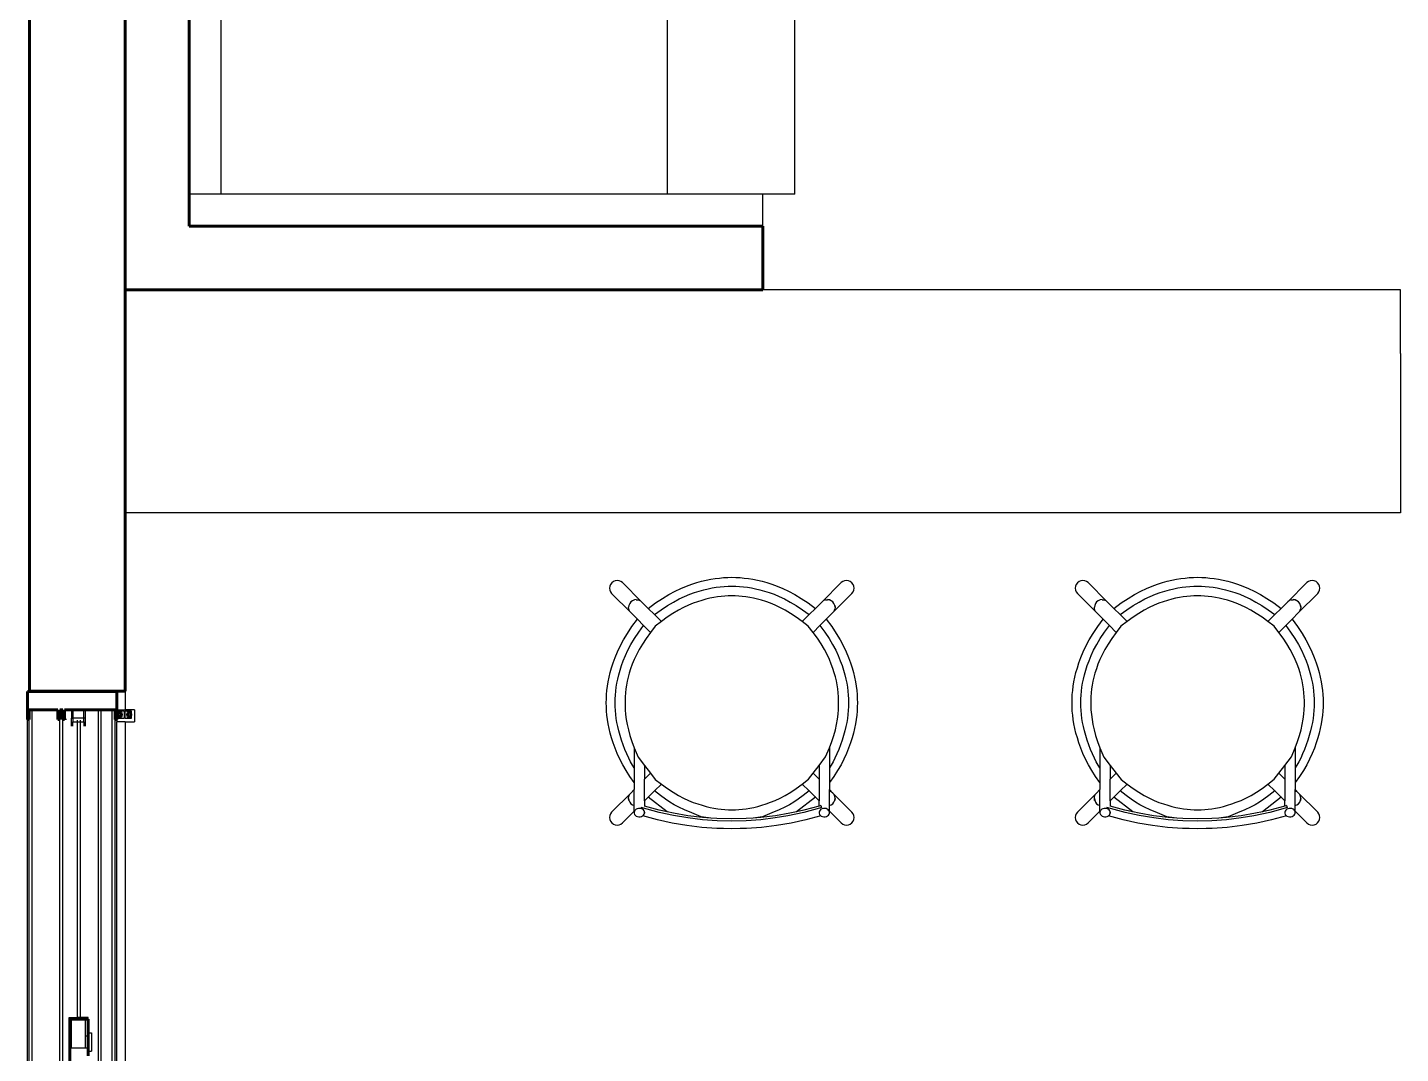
# Model space of a CAD drawing. Header units: metres. Extents: x 54.3 to 102.1, y 17 to 45.8.
# Drawn here: x 57.418 to 59.571, y 34.37 to 35.98 of the extents above; entities that cross this region are included whole.
import ezdxf

# ---------------------------------------------------------------- set-up
doc = ezdxf.new("R2010")
doc.units = ezdxf.units.M
doc.layers.add('A-WALL', color=6, linetype='Continuous', lineweight=60)

msp = doc.modelspace()

# ---------------------------------------------------------------- linework, layer by layer
for p, q in [((57.7212, 36.4182), (57.7212, 35.7182)), ((58.4212, 36.4182), (58.4212, 35.7182)), ((58.6212, 35.7182), (58.6212, 36.4182)), ((57.7212, 35.7182), (57.6712, 35.7182)), ((58.4212, 35.7182), (57.7212, 35.7182)), ((58.5712, 35.7182), (58.4212, 35.7182)), ((58.5712, 35.6682), (58.5712, 35.7182)), ((58.6212, 35.7182), (58.5712, 35.7182)), ((59.5712, 35.5682), (57.5712, 35.5682)), ((58.5712, 35.5682), (57.5712, 35.5682)), ((58.5712, 35.5682), (57.6712, 35.5682)), ((59.5712, 35.5682), (58.5712, 35.5682)), ((59.5712, 35.4682), (59.5712, 35.5682)), ((59.5712, 35.4682), (59.5712, 35.2182)), ((59.5712, 35.2182), (57.5712, 35.2182)), ((58.3311, 35.1032), (58.3306, 35.1001)), ((58.3306, 35.1001), (58.331, 35.0971)), ((58.3323, 35.1061), (58.3311, 35.1032)), ((58.3342, 35.1085), (58.3323, 35.1061)), ((58.3367, 35.1104), (58.3342, 35.1085)), ((58.3396, 35.1117), (58.3367, 35.1104)), ((58.3426, 35.1121), (58.3396, 35.1117)), ((58.3457, 35.1118), (58.3426, 35.1121)), ((58.3485, 35.1106), (58.3457, 35.1118)), ((58.3509, 35.1088), (58.3485, 35.1106)), ((58.3509, 35.1088), (58.3809, 35.0789)), ((58.694, 35.1088), (58.664, 35.0788)), ((58.6964, 35.1106), (58.694, 35.1088)), ((58.6992, 35.1118), (58.6964, 35.1106)), ((58.7023, 35.1121), (58.6992, 35.1118)), ((58.7054, 35.1117), (58.7023, 35.1121)), ((58.7082, 35.1104), (58.7054, 35.1117)), ((58.7107, 35.1085), (58.7082, 35.1104)), ((58.7126, 35.1061), (58.7107, 35.1085)), ((58.7138, 35.1032), (58.7126, 35.1061)), ((58.7143, 35.1001), (58.7138, 35.1032)), ((58.7139, 35.0971), (58.7143, 35.1001)), ((59.0615, 35.1032), (59.061, 35.1001)), ((59.061, 35.1001), (59.0614, 35.0971)), ((59.0627, 35.1061), (59.0615, 35.1032)), ((59.0646, 35.1085), (59.0627, 35.1061)), ((59.0671, 35.1104), (59.0646, 35.1085)), ((59.0699, 35.1117), (59.0671, 35.1104)), ((59.073, 35.1121), (59.0699, 35.1117)), ((59.0761, 35.1118), (59.073, 35.1121)), ((59.0789, 35.1106), (59.0761, 35.1118)), ((59.0813, 35.1088), (59.0789, 35.1106)), ((59.0813, 35.1088), (59.1112, 35.0789)), ((59.4244, 35.1088), (59.3944, 35.0788)), ((59.4268, 35.1106), (59.4244, 35.1088)), ((59.4296, 35.1118), (59.4268, 35.1106)), ((59.4327, 35.1121), (59.4296, 35.1118)), ((59.4357, 35.1117), (59.4327, 35.1121)), ((59.4386, 35.1104), (59.4357, 35.1117)), ((59.4411, 35.1085), (59.4386, 35.1104)), ((59.443, 35.1061), (59.4411, 35.1085)), ((59.4442, 35.1032), (59.443, 35.1061)), ((59.4447, 35.1001), (59.4442, 35.1032)), ((59.4443, 35.0971), (59.4447, 35.1001)), ((58.331, 35.0971), (58.3321, 35.0942)), ((58.3321, 35.0942), (58.334, 35.0918)), ((58.334, 35.0918), (58.3639, 35.0619)), ((58.3642, 35.0785), (58.3623, 35.0761)), ((58.3667, 35.0804), (58.3642, 35.0785)), ((58.3696, 35.0817), (58.3667, 35.0804)), ((58.3726, 35.0822), (58.3696, 35.0817)), ((58.3726, 35.0822), (58.3726, 35.0821)), ((58.3726, 35.0821), (58.3757, 35.0818)), ((58.3756, 35.0819), (58.3784, 35.0807)), ((58.3757, 35.0818), (58.3785, 35.0806)), ((58.3784, 35.0807), (58.3785, 35.0806)), ((58.3785, 35.0806), (58.3809, 35.0789)), ((58.3809, 35.0788), (58.3809, 35.0789)), ((58.3809, 35.0788), (58.3912, 35.0685)), ((58.664, 35.0788), (58.6537, 35.0685)), ((58.6664, 35.0806), (58.664, 35.0788)), ((58.6692, 35.0818), (58.6664, 35.0806)), ((58.6693, 35.0818), (58.6692, 35.0818)), ((58.6693, 35.0818), (58.6723, 35.0821)), ((58.6723, 35.0822), (58.6723, 35.0821)), ((58.6723, 35.0822), (58.6754, 35.0817)), ((58.6754, 35.0817), (58.6723, 35.0822)), ((58.6782, 35.0804), (58.6754, 35.0817)), ((58.6807, 35.0785), (58.6782, 35.0804)), ((58.6826, 35.0761), (58.6807, 35.0785)), ((58.7109, 35.0918), (58.6809, 35.0618)), ((58.7109, 35.0918), (58.7128, 35.0942)), ((58.7128, 35.0942), (58.7139, 35.0971)), ((59.0614, 35.0971), (59.0625, 35.0942)), ((59.0625, 35.0942), (59.0644, 35.0918)), ((59.0644, 35.0918), (59.0943, 35.0619)), ((59.0946, 35.0785), (59.0927, 35.0761)), ((59.0971, 35.0804), (59.0946, 35.0785)), ((59.0999, 35.0817), (59.0971, 35.0804)), ((59.103, 35.0822), (59.0999, 35.0817)), ((59.103, 35.0822), (59.103, 35.0821)), ((59.103, 35.0821), (59.106, 35.0818)), ((59.106, 35.0819), (59.1088, 35.0807)), ((59.106, 35.0818), (59.1089, 35.0806)), ((59.1088, 35.0807), (59.1089, 35.0806)), ((59.1089, 35.0806), (59.1112, 35.0789)), ((59.1113, 35.0788), (59.1112, 35.0789)), ((59.1113, 35.0788), (59.1216, 35.0685)), ((59.3944, 35.0788), (59.384, 35.0685)), ((59.3968, 35.0806), (59.3944, 35.0788)), ((59.3996, 35.0818), (59.3968, 35.0806)), ((59.3996, 35.0818), (59.4027, 35.0821)), ((59.3996, 35.0818), (59.3996, 35.0818)), ((59.4027, 35.0822), (59.4027, 35.0821)), ((59.4027, 35.0822), (59.4058, 35.0817)), ((59.4057, 35.0817), (59.4027, 35.0822)), ((59.4086, 35.0804), (59.4057, 35.0817)), ((59.4111, 35.0785), (59.4086, 35.0804)), ((59.413, 35.0761), (59.4111, 35.0785)), ((59.4413, 35.0918), (59.4113, 35.0618)), ((59.4413, 35.0918), (59.4432, 35.0942)), ((59.4432, 35.0942), (59.4443, 35.0971)), ((58.3611, 35.0732), (58.3606, 35.0702)), ((58.3606, 35.0702), (58.3606, 35.0701)), ((58.361, 35.0671), (58.3606, 35.0701)), ((58.362, 35.0643), (58.3609, 35.0672)), ((58.3621, 35.0642), (58.361, 35.0671)), ((58.3623, 35.0761), (58.3611, 35.0732)), ((58.3621, 35.0642), (58.362, 35.0643)), ((58.3639, 35.0619), (58.3621, 35.0642)), ((58.364, 35.0618), (58.3639, 35.0619)), ((58.364, 35.0618), (58.3743, 35.0515)), ((58.3912, 35.0685), (58.4012, 35.0586)), ((58.4012, 35.0586), (58.412, 35.0477)), ((58.6438, 35.0586), (58.633, 35.0478)), ((58.6537, 35.0685), (58.6438, 35.0586)), ((58.6809, 35.0618), (58.6706, 35.0515)), ((58.6809, 35.0618), (58.6828, 35.0642)), ((58.6838, 35.0732), (58.6826, 35.0761)), ((58.6828, 35.0642), (58.6839, 35.0671)), ((58.6843, 35.0702), (58.6838, 35.0732)), ((58.6839, 35.0732), (58.6843, 35.0702)), ((58.684, 35.0671), (58.6839, 35.0671)), ((58.6843, 35.0701), (58.684, 35.0671)), ((58.6843, 35.0702), (58.6843, 35.0701)), ((59.0915, 35.0732), (59.091, 35.0702)), ((59.091, 35.0702), (59.091, 35.0701)), ((59.0913, 35.0671), (59.091, 35.0701)), ((59.0924, 35.0643), (59.0913, 35.0672)), ((59.0925, 35.0642), (59.0913, 35.0671)), ((59.0927, 35.0761), (59.0915, 35.0732)), ((59.0925, 35.0642), (59.0924, 35.0643)), ((59.0943, 35.0619), (59.0925, 35.0642)), ((59.0944, 35.0618), (59.0943, 35.0619)), ((59.0944, 35.0618), (59.1047, 35.0515)), ((59.1216, 35.0685), (59.1315, 35.0586)), ((59.1315, 35.0586), (59.1423, 35.0477)), ((59.3741, 35.0586), (59.3633, 35.0478)), ((59.384, 35.0685), (59.3741, 35.0586)), ((59.4113, 35.0618), (59.401, 35.0515)), ((59.4113, 35.0618), (59.4132, 35.0642)), ((59.4142, 35.0732), (59.413, 35.0761)), ((59.4132, 35.0642), (59.4143, 35.0671)), ((59.4147, 35.0702), (59.4142, 35.0732)), ((59.4143, 35.0732), (59.4147, 35.0702)), ((59.4147, 35.0701), (59.4143, 35.0671)), ((59.4143, 35.0671), (59.4143, 35.0671)), ((59.4147, 35.0702), (59.4147, 35.0701)), ((58.3743, 35.0515), (58.3842, 35.0416)), ((58.3842, 35.0416), (58.395, 35.0308)), ((58.4022, 35.0403), (58.395, 35.0308)), ((58.412, 35.0477), (58.4022, 35.0403)), ((58.6424, 35.0405), (58.633, 35.0478)), ((58.6499, 35.0308), (58.6424, 35.0405)), ((58.6607, 35.0416), (58.6499, 35.0308)), ((58.6706, 35.0515), (58.6607, 35.0416)), ((59.1047, 35.0515), (59.1146, 35.0416)), ((59.1146, 35.0416), (59.1254, 35.0308)), ((59.1326, 35.0403), (59.1254, 35.0308)), ((59.1423, 35.0477), (59.1326, 35.0403)), ((59.3728, 35.0405), (59.3633, 35.0478)), ((59.3803, 35.0308), (59.3728, 35.0405)), ((59.3911, 35.0416), (59.3803, 35.0308)), ((59.401, 35.0515), (59.3911, 35.0416)), ((57.4212, 34.9388), (57.4212, 34.9382)), ((57.5712, 34.9388), (57.5712, 34.9093)), ((57.4254, 32.9676), (57.4254, 34.9093)), ((57.4868, 34.9093), (57.4868, 34.8964)), ((57.4889, 34.9093), (57.4889, 34.8964)), ((57.506, 34.8964), (57.506, 34.9093)), ((57.5081, 34.9093), (57.5081, 34.8964)), ((57.5283, 34.9093), (57.5291, 34.9093)), ((57.5291, 34.1811), (57.5291, 34.9093)), ((57.5336, 34.1811), (57.5336, 34.9093)), ((57.5351, 34.9093), (57.5336, 34.9093)), ((57.5503, 34.9093), (57.5503, 33.2606)), ((57.5579, 34.9093), (57.5712, 34.9093)), ((57.5592, 34.9073), (57.5592, 34.8961)), ((57.5694, 34.9073), (57.5592, 34.9073)), ((57.5694, 34.9073), (57.5694, 34.8961)), ((57.5707, 34.9073), (57.5707, 34.8961)), ((57.5809, 34.9073), (57.5707, 34.9073)), ((57.5856, 34.9093), (57.5712, 34.9093)), ((57.5758, 34.9073), (57.5758, 34.9071)), ((57.5809, 34.8961), (57.5809, 34.9073)), ((57.5856, 34.9093), (57.5856, 34.8907)), ((57.4179, 32.9826), (57.4179, 34.8941)), ((57.4205, 32.9826), (57.4205, 34.8941)), ((57.4684, 32.9826), (57.4684, 34.8941)), ((57.4733, 32.9826), (57.4733, 34.8941)), ((57.4793, 34.8941), (57.4759, 34.8941)), ((57.4868, 34.8964), (57.4889, 34.8964)), ((57.4868, 34.8836), (57.4868, 34.8964)), ((57.506, 34.8964), (57.4889, 34.8964)), ((57.4889, 34.8964), (57.4889, 34.8904)), ((57.4889, 34.8904), (57.4964, 34.8904)), ((57.4889, 34.8836), (57.4889, 34.8904)), ((57.4964, 34.8922), (57.4964, 34.8931)), ((57.4964, 34.8909), (57.4964, 34.8915)), ((57.4964, 34.8904), (57.4964, 34.8905)), ((57.4964, 34.4267), (57.4964, 34.8904)), ((57.4964, 34.8904), (57.5009, 34.8904)), ((57.5009, 34.8922), (57.5009, 34.8931)), ((57.5009, 34.8909), (57.5009, 34.8915)), ((57.5009, 34.8904), (57.5009, 34.8905)), ((57.5009, 34.4267), (57.5009, 34.8904)), ((57.5009, 34.8904), (57.506, 34.8904)), ((57.5081, 34.8964), (57.506, 34.8964)), ((57.506, 34.8904), (57.506, 34.8964)), ((57.506, 34.8904), (57.506, 34.8836)), ((57.5081, 34.8964), (57.5081, 34.8836)), ((57.5553, 32.9826), (57.5553, 34.8941)), ((57.5579, 34.8941), (57.5579, 34.8907)), ((57.5579, 32.9826), (57.5579, 34.8907)), ((57.5712, 34.8907), (57.5579, 34.8907)), ((57.5592, 34.8961), (57.5694, 34.8961)), ((57.5707, 34.8961), (57.5809, 34.8961)), ((57.5712, 34.8907), (57.5712, 32.9388)), ((57.5712, 34.8907), (57.5856, 34.8907)), ((58.3693, 34.8499), (58.3754, 34.8352)), ((58.3693, 34.8499), (58.3693, 34.8183)), ((58.6696, 34.8355), (58.6756, 34.8499)), ((58.6756, 34.8499), (58.6756, 34.8183)), ((59.0997, 34.8499), (59.1058, 34.8352)), ((59.0997, 34.8499), (59.0997, 34.8183)), ((59.4, 34.8355), (59.406, 34.8499)), ((59.406, 34.8499), (59.406, 34.8183)), ((58.3754, 34.8352), (58.3856, 34.8221)), ((58.3856, 34.8221), (58.3856, 34.8004)), ((58.3856, 34.8221), (58.395, 34.8098)), ((58.6499, 34.8098), (58.6593, 34.8221)), ((58.6593, 34.8221), (58.6696, 34.8355)), ((58.6593, 34.8221), (58.6593, 34.8004)), ((59.1058, 34.8352), (59.116, 34.8221)), ((59.116, 34.8221), (59.116, 34.8004)), ((59.116, 34.8221), (59.1254, 34.8098)), ((59.3803, 34.8098), (59.3897, 34.8221)), ((59.3897, 34.8221), (59.4, 34.8355)), ((59.3897, 34.8221), (59.3897, 34.8004)), ((58.3693, 34.8183), (58.3693, 34.7955)), ((58.3856, 34.8004), (58.395, 34.8098)), ((58.3856, 34.7664), (58.3856, 34.8004)), ((58.395, 34.8098), (58.4025, 34.8001)), ((58.4025, 34.8001), (58.412, 34.7928)), ((58.6329, 34.7928), (58.6427, 34.8003)), ((58.6427, 34.8003), (58.6499, 34.8098)), ((58.6593, 34.8004), (58.6499, 34.8098)), ((58.6593, 34.8004), (58.6593, 34.7664)), ((58.6756, 34.8183), (58.6756, 34.7955)), ((59.0997, 34.8183), (59.0997, 34.7955)), ((59.116, 34.8004), (59.1254, 34.8098)), ((59.116, 34.7664), (59.116, 34.8004)), ((59.1254, 34.8098), (59.1329, 34.8001)), ((59.1329, 34.8001), (59.1423, 34.7928)), ((59.3633, 34.7928), (59.373, 34.8003)), ((59.373, 34.8003), (59.3803, 34.8098)), ((59.3897, 34.8004), (59.3803, 34.8098)), ((59.3897, 34.8004), (59.3897, 34.7664)), ((59.406, 34.8183), (59.406, 34.7955)), ((58.334, 34.7488), (58.364, 34.7788)), ((58.361, 34.7735), (58.3621, 34.7763)), ((58.364, 34.7788), (58.3621, 34.7763)), ((58.364, 34.7788), (58.3693, 34.7841)), ((58.3693, 34.7955), (58.3693, 34.7841)), ((58.3693, 34.759), (58.3693, 34.7841)), ((58.3912, 34.7721), (58.4012, 34.782)), ((58.4012, 34.782), (58.412, 34.7928)), ((58.6438, 34.782), (58.6329, 34.7928)), ((58.6441, 34.7823), (58.6438, 34.782)), ((58.6537, 34.7721), (58.6438, 34.782)), ((58.6756, 34.7955), (58.6756, 34.7841)), ((58.6809, 34.7788), (58.6756, 34.7841)), ((58.6756, 34.759), (58.6756, 34.7841)), ((58.6785, 34.7806), (58.6757, 34.7818)), ((58.6809, 34.7788), (58.6785, 34.7806)), ((58.6828, 34.7763), (58.6809, 34.7788)), ((58.7109, 34.7488), (58.6809, 34.7788)), ((58.6839, 34.7735), (58.6828, 34.7763)), ((59.0644, 34.7488), (59.0944, 34.7788)), ((59.0914, 34.7735), (59.0925, 34.7763)), ((59.0944, 34.7788), (59.0925, 34.7763)), ((59.0944, 34.7788), (59.0997, 34.7841)), ((59.0997, 34.7955), (59.0997, 34.7841)), ((59.0997, 34.759), (59.0997, 34.7841)), ((59.1216, 34.7721), (59.1315, 34.782)), ((59.1315, 34.782), (59.1423, 34.7928)), ((59.3741, 34.782), (59.3633, 34.7928)), ((59.3745, 34.7823), (59.3741, 34.782)), ((59.384, 34.7721), (59.3741, 34.782)), ((59.406, 34.7955), (59.406, 34.7841)), ((59.4113, 34.7788), (59.406, 34.7841)), ((59.406, 34.759), (59.406, 34.7841)), ((59.4089, 34.7806), (59.4061, 34.7818)), ((59.4113, 34.7788), (59.4089, 34.7806)), ((59.4132, 34.7763), (59.4113, 34.7788)), ((59.4413, 34.7488), (59.4113, 34.7788)), ((59.4143, 34.7735), (59.4132, 34.7763)), ((58.3606, 34.7705), (58.361, 34.7735)), ((58.3606, 34.7704), (58.3606, 34.7705)), ((58.361, 34.7673), (58.3606, 34.7704)), ((58.3606, 34.7704), (58.3611, 34.7674)), ((58.361, 34.7735), (58.361, 34.7735)), ((58.3611, 34.7674), (58.3623, 34.7645)), ((58.3623, 34.7645), (58.3642, 34.762)), ((58.3642, 34.762), (58.3667, 34.7601)), ((58.3667, 34.7601), (58.3693, 34.759)), ((58.3693, 34.7502), (58.3693, 34.759)), ((58.3761, 34.7547), (58.3741, 34.7542)), ((58.3768, 34.7547), (58.3761, 34.7547)), ((58.3783, 34.7547), (58.3768, 34.7547)), ((58.3803, 34.7543), (58.3783, 34.7547)), ((58.3822, 34.7535), (58.3803, 34.7543)), ((58.4087, 34.7484), (58.3804, 34.7561)), ((58.3856, 34.7664), (58.3912, 34.7721)), ((58.3856, 34.7664), (58.3856, 34.7583)), ((58.4087, 34.752), (58.3856, 34.7583)), ((58.421, 34.7493), (58.3912, 34.7721)), ((58.6537, 34.7721), (58.6241, 34.7494)), ((58.6593, 34.7584), (58.6356, 34.752)), ((58.6597, 34.755), (58.6356, 34.7484)), ((58.654, 34.7724), (58.6537, 34.7721)), ((58.6593, 34.7664), (58.6537, 34.7721)), ((58.6593, 34.7584), (58.6593, 34.7664)), ((58.6621, 34.7592), (58.6593, 34.7584)), ((58.663, 34.7559), (58.6597, 34.755)), ((58.6621, 34.7592), (58.663, 34.7559)), ((58.6661, 34.7547), (58.6641, 34.7542)), ((58.6683, 34.7547), (58.6661, 34.7547)), ((58.6703, 34.7543), (58.6683, 34.7547)), ((58.6722, 34.7535), (58.6703, 34.7543)), ((58.6756, 34.759), (58.6782, 34.7601)), ((58.6756, 34.7502), (58.6756, 34.759)), ((58.6782, 34.7601), (58.6807, 34.762)), ((58.6807, 34.762), (58.6826, 34.7645)), ((58.6826, 34.7645), (58.6838, 34.7674)), ((58.6838, 34.7674), (58.6843, 34.7704)), ((58.684, 34.7735), (58.6839, 34.7735)), ((58.6843, 34.7704), (58.6839, 34.7673)), ((58.6843, 34.7705), (58.684, 34.7735)), ((58.6843, 34.7704), (58.6843, 34.7705)), ((59.091, 34.7705), (59.0913, 34.7735)), ((59.091, 34.7704), (59.091, 34.7705)), ((59.0914, 34.7673), (59.091, 34.7704)), ((59.091, 34.7704), (59.0915, 34.7674)), ((59.0913, 34.7735), (59.0914, 34.7735)), ((59.0915, 34.7674), (59.0927, 34.7645)), ((59.0927, 34.7645), (59.0946, 34.762)), ((59.0946, 34.762), (59.0971, 34.7601)), ((59.0971, 34.7601), (59.0997, 34.759)), ((59.0997, 34.7502), (59.0997, 34.759)), ((59.1065, 34.7547), (59.1045, 34.7542)), ((59.1072, 34.7547), (59.1065, 34.7547)), ((59.1087, 34.7547), (59.1072, 34.7547)), ((59.1107, 34.7543), (59.1087, 34.7547)), ((59.1126, 34.7535), (59.1107, 34.7543)), ((59.1391, 34.7484), (59.1108, 34.7561)), ((59.116, 34.7664), (59.1216, 34.7721)), ((59.116, 34.7664), (59.116, 34.7583)), ((59.139, 34.752), (59.116, 34.7583)), ((59.1514, 34.7493), (59.1216, 34.7721)), ((59.384, 34.7721), (59.3545, 34.7494)), ((59.3897, 34.7584), (59.366, 34.752)), ((59.39, 34.755), (59.366, 34.7484)), ((59.3844, 34.7724), (59.384, 34.7721)), ((59.3897, 34.7664), (59.384, 34.7721)), ((59.3897, 34.7584), (59.3897, 34.7664)), ((59.3925, 34.7592), (59.3897, 34.7584)), ((59.3934, 34.7559), (59.39, 34.755)), ((59.3925, 34.7592), (59.3934, 34.7559)), ((59.3965, 34.7547), (59.3945, 34.7542)), ((59.3987, 34.7547), (59.3965, 34.7547)), ((59.4007, 34.7543), (59.3987, 34.7547)), ((59.4026, 34.7535), (59.4007, 34.7543)), ((59.406, 34.759), (59.4086, 34.7601)), ((59.406, 34.7502), (59.406, 34.759)), ((59.4086, 34.7601), (59.4111, 34.762)), ((59.4111, 34.762), (59.413, 34.7645)), ((59.413, 34.7645), (59.4142, 34.7674)), ((59.4142, 34.7674), (59.4147, 34.7704)), ((59.4143, 34.7735), (59.4143, 34.7735)), ((59.4147, 34.7705), (59.4143, 34.7735)), ((59.4147, 34.7704), (59.4143, 34.7673)), ((59.4147, 34.7704), (59.4147, 34.7705)), ((58.331, 34.7435), (58.3306, 34.7405)), ((58.3306, 34.7405), (58.3311, 34.7374)), ((58.3321, 34.7463), (58.331, 34.7435)), ((58.3311, 34.7374), (58.3323, 34.7345)), ((58.334, 34.7488), (58.3321, 34.7463)), ((58.3323, 34.7345), (58.3342, 34.732)), ((58.3509, 34.7318), (58.3693, 34.7502)), ((58.3698, 34.7504), (58.3693, 34.7488)), ((58.3693, 34.7488), (58.3693, 34.7502)), ((58.3693, 34.7488), (58.3694, 34.747)), ((58.3694, 34.747), (58.37, 34.7453)), ((58.3698, 34.7507), (58.3703, 34.7511)), ((58.3703, 34.7511), (58.3698, 34.7504)), ((58.37, 34.7453), (58.3711, 34.7439)), ((58.3708, 34.752), (58.3703, 34.7511)), ((58.3723, 34.7533), (58.3708, 34.752)), ((58.3711, 34.7439), (58.3727, 34.7427)), ((58.3741, 34.7542), (58.3723, 34.7533)), ((58.3727, 34.7427), (58.3746, 34.7418)), ((58.3746, 34.7418), (58.3766, 34.7414)), ((58.3766, 34.7414), (58.3788, 34.7415)), ((58.3788, 34.7415), (58.3808, 34.742)), ((58.3808, 34.742), (58.3826, 34.7429)), ((58.3838, 34.7523), (58.3822, 34.7535)), ((58.3826, 34.7429), (58.3827, 34.743)), ((58.3827, 34.743), (58.3841, 34.7442)), ((58.4058, 34.7367), (58.3827, 34.743)), ((58.3849, 34.7508), (58.3838, 34.7523)), ((58.3841, 34.7442), (58.3851, 34.7457)), ((58.3855, 34.7492), (58.3849, 34.7508)), ((58.3851, 34.7457), (58.3856, 34.7474)), ((58.3856, 34.7474), (58.3855, 34.7492)), ((58.3856, 34.7487), (58.3856, 34.7474)), ((58.4288, 34.7316), (58.4058, 34.7367)), ((58.421, 34.7493), (58.4087, 34.752)), ((58.4311, 34.7435), (58.4087, 34.7484)), ((58.431, 34.747), (58.421, 34.7493)), ((58.4536, 34.7432), (58.431, 34.747)), ((58.4537, 34.7397), (58.4311, 34.7435)), ((58.4764, 34.7404), (58.4536, 34.7432)), ((58.4764, 34.7369), (58.4537, 34.7397)), ((58.4897, 34.7395), (58.4745, 34.7415)), ((58.4897, 34.7395), (58.4764, 34.7404)), ((58.4993, 34.7353), (58.4764, 34.7369)), ((58.4992, 34.7388), (58.4897, 34.7395)), ((58.5221, 34.7382), (58.4992, 34.7388)), ((58.5221, 34.7347), (58.4993, 34.7353)), ((58.5451, 34.7388), (58.5221, 34.7382)), ((58.545, 34.7353), (58.5221, 34.7347)), ((58.5679, 34.7369), (58.545, 34.7353)), ((58.556, 34.7396), (58.5451, 34.7388)), ((58.5704, 34.7415), (58.556, 34.7396)), ((58.5679, 34.7404), (58.556, 34.7396)), ((58.5907, 34.7432), (58.5679, 34.7404)), ((58.5906, 34.7397), (58.5679, 34.7369)), ((58.6105, 34.7431), (58.5906, 34.7397)), ((58.6133, 34.747), (58.5907, 34.7432)), ((58.6356, 34.7484), (58.6105, 34.7431)), ((58.6241, 34.7494), (58.6133, 34.747)), ((58.6385, 34.7367), (58.6155, 34.7316)), ((58.6356, 34.752), (58.6241, 34.7494)), ((58.6621, 34.7431), (58.6385, 34.7367)), ((58.6598, 34.7504), (58.6593, 34.7488)), ((58.6593, 34.7488), (58.6594, 34.747)), ((58.6594, 34.747), (58.66, 34.7453)), ((58.6608, 34.752), (58.6598, 34.7504)), ((58.66, 34.7453), (58.6611, 34.7439)), ((58.6623, 34.7533), (58.6608, 34.752)), ((58.6611, 34.7439), (58.6621, 34.7431)), ((58.6621, 34.7431), (58.6627, 34.7427)), ((58.6641, 34.7542), (58.6623, 34.7533)), ((58.6627, 34.7427), (58.6646, 34.7418)), ((58.6646, 34.7418), (58.6666, 34.7414)), ((58.6666, 34.7414), (58.6688, 34.7415)), ((58.6688, 34.7415), (58.6708, 34.742)), ((58.6708, 34.742), (58.6726, 34.7429)), ((58.6738, 34.7523), (58.6722, 34.7535)), ((58.6726, 34.7429), (58.6741, 34.7442)), ((58.6747, 34.751), (58.6738, 34.7523)), ((58.6741, 34.7442), (58.6751, 34.7457)), ((58.6749, 34.7508), (58.6747, 34.751)), ((58.6755, 34.7492), (58.6749, 34.7508)), ((58.6756, 34.7502), (58.6749, 34.7508)), ((58.6751, 34.7457), (58.6756, 34.7474)), ((58.6756, 34.7474), (58.6755, 34.7492)), ((58.694, 34.7318), (58.6756, 34.7502)), ((58.6756, 34.7474), (58.6756, 34.7502)), ((58.7107, 34.732), (58.7126, 34.7345)), ((58.7128, 34.7463), (58.7109, 34.7488)), ((58.7126, 34.7345), (58.7138, 34.7374)), ((58.7139, 34.7435), (58.7128, 34.7463)), ((58.7138, 34.7374), (58.7143, 34.7405)), ((58.7143, 34.7405), (58.7139, 34.7435)), ((59.0614, 34.7435), (59.061, 34.7405)), ((59.061, 34.7405), (59.0615, 34.7374)), ((59.0625, 34.7463), (59.0614, 34.7435)), ((59.0615, 34.7374), (59.0627, 34.7345)), ((59.0644, 34.7488), (59.0625, 34.7463)), ((59.0627, 34.7345), (59.0646, 34.732)), ((59.0813, 34.7318), (59.0997, 34.7502)), ((59.1002, 34.7504), (59.0997, 34.7488)), ((59.0997, 34.7488), (59.0997, 34.7502)), ((59.0997, 34.7488), (59.0998, 34.747)), ((59.0998, 34.747), (59.1004, 34.7453)), ((59.1002, 34.7507), (59.1007, 34.7511)), ((59.1007, 34.7511), (59.1002, 34.7504)), ((59.1004, 34.7453), (59.1015, 34.7439)), ((59.1012, 34.752), (59.1007, 34.7511)), ((59.1027, 34.7533), (59.1012, 34.752)), ((59.1015, 34.7439), (59.1031, 34.7427)), ((59.1045, 34.7542), (59.1027, 34.7533)), ((59.1031, 34.7427), (59.105, 34.7418)), ((59.105, 34.7418), (59.107, 34.7414)), ((59.107, 34.7414), (59.1092, 34.7415)), ((59.1092, 34.7415), (59.1112, 34.742)), ((59.1112, 34.742), (59.113, 34.7429)), ((59.1141, 34.7523), (59.1126, 34.7535)), ((59.113, 34.743), (59.1145, 34.7442)), ((59.1362, 34.7367), (59.113, 34.743)), ((59.113, 34.7429), (59.113, 34.743)), ((59.1153, 34.7508), (59.1141, 34.7523)), ((59.1145, 34.7442), (59.1155, 34.7457)), ((59.1159, 34.7492), (59.1153, 34.7508)), ((59.1155, 34.7457), (59.116, 34.7474)), ((59.116, 34.7474), (59.1159, 34.7492)), ((59.116, 34.7487), (59.116, 34.7474)), ((59.1591, 34.7316), (59.1362, 34.7367)), ((59.1514, 34.7493), (59.139, 34.752)), ((59.1615, 34.7435), (59.1391, 34.7484)), ((59.1614, 34.747), (59.1514, 34.7493)), ((59.184, 34.7432), (59.1614, 34.747)), ((59.1841, 34.7397), (59.1615, 34.7435)), ((59.2068, 34.7404), (59.184, 34.7432)), ((59.2068, 34.7369), (59.1841, 34.7397)), ((59.2201, 34.7395), (59.2049, 34.7415)), ((59.2201, 34.7395), (59.2068, 34.7404)), ((59.2296, 34.7353), (59.2068, 34.7369)), ((59.2296, 34.7388), (59.2201, 34.7395)), ((59.2525, 34.7382), (59.2296, 34.7388)), ((59.2525, 34.7347), (59.2296, 34.7353)), ((59.2754, 34.7388), (59.2525, 34.7382)), ((59.2754, 34.7353), (59.2525, 34.7347)), ((59.2863, 34.7396), (59.2754, 34.7388)), ((59.2983, 34.7369), (59.2754, 34.7353)), ((59.3008, 34.7415), (59.2863, 34.7396)), ((59.2983, 34.7404), (59.2863, 34.7396)), ((59.321, 34.7432), (59.2983, 34.7404)), ((59.321, 34.7397), (59.2983, 34.7369)), ((59.3436, 34.747), (59.321, 34.7432)), ((59.3409, 34.7431), (59.321, 34.7397)), ((59.366, 34.7484), (59.3409, 34.7431)), ((59.3545, 34.7494), (59.3436, 34.747)), ((59.3689, 34.7367), (59.3459, 34.7316)), ((59.366, 34.752), (59.3545, 34.7494)), ((59.3925, 34.7431), (59.3689, 34.7367)), ((59.3902, 34.7504), (59.3897, 34.7488)), ((59.3897, 34.7488), (59.3898, 34.747)), ((59.3898, 34.747), (59.3904, 34.7453)), ((59.3912, 34.752), (59.3902, 34.7504)), ((59.3904, 34.7453), (59.3915, 34.7439)), ((59.3927, 34.7533), (59.3912, 34.752)), ((59.3915, 34.7439), (59.3925, 34.7431)), ((59.3925, 34.7431), (59.3931, 34.7427)), ((59.3945, 34.7542), (59.3927, 34.7533)), ((59.3931, 34.7427), (59.395, 34.7418)), ((59.395, 34.7418), (59.397, 34.7414)), ((59.397, 34.7414), (59.3992, 34.7415)), ((59.3992, 34.7415), (59.4012, 34.742)), ((59.4012, 34.742), (59.403, 34.7429)), ((59.4041, 34.7523), (59.4026, 34.7535)), ((59.403, 34.7429), (59.4045, 34.7442)), ((59.4051, 34.751), (59.4041, 34.7523)), ((59.4045, 34.7442), (59.4055, 34.7457)), ((59.4053, 34.7508), (59.4051, 34.751)), ((59.4059, 34.7492), (59.4053, 34.7508)), ((59.406, 34.7502), (59.4053, 34.7508)), ((59.4055, 34.7457), (59.406, 34.7474)), ((59.406, 34.7474), (59.4059, 34.7492)), ((59.4244, 34.7318), (59.406, 34.7502)), ((59.406, 34.7474), (59.406, 34.7502)), ((59.4411, 34.732), (59.443, 34.7345)), ((59.4432, 34.7463), (59.4413, 34.7488)), ((59.443, 34.7345), (59.4442, 34.7374)), ((59.4443, 34.7435), (59.4432, 34.7463)), ((59.4442, 34.7374), (59.4447, 34.7405)), ((59.4447, 34.7405), (59.4443, 34.7435)), ((58.3342, 34.732), (58.3367, 34.7301)), ((58.3367, 34.7301), (58.3396, 34.7289)), ((58.3396, 34.7289), (58.3426, 34.7285)), ((58.3426, 34.7285), (58.3457, 34.7288)), ((58.3457, 34.7288), (58.3485, 34.73)), ((58.3485, 34.73), (58.3509, 34.7318)), ((58.4519, 34.7277), (58.4288, 34.7316)), ((58.4752, 34.7248), (58.4519, 34.7277)), ((58.4987, 34.7231), (58.4752, 34.7248)), ((58.5093, 34.7229), (58.4987, 34.7231)), ((58.5221, 34.7226), (58.5093, 34.7229)), ((58.5358, 34.7229), (58.5221, 34.7226)), ((58.5456, 34.7231), (58.5358, 34.7229)), ((58.5691, 34.7248), (58.5456, 34.7231)), ((58.5924, 34.7277), (58.5691, 34.7248)), ((58.6155, 34.7316), (58.5924, 34.7277)), ((58.694, 34.7318), (58.6964, 34.73)), ((58.6964, 34.73), (58.6992, 34.7288)), ((58.6992, 34.7288), (58.7023, 34.7285)), ((58.7023, 34.7285), (58.7054, 34.7289)), ((58.7054, 34.7289), (58.7082, 34.7301)), ((58.7082, 34.7301), (58.7107, 34.732)), ((59.0646, 34.732), (59.0671, 34.7301)), ((59.0671, 34.7301), (59.0699, 34.7289)), ((59.0699, 34.7289), (59.073, 34.7285)), ((59.073, 34.7285), (59.0761, 34.7288)), ((59.0761, 34.7288), (59.0789, 34.73)), ((59.0789, 34.73), (59.0813, 34.7318)), ((59.1823, 34.7277), (59.1591, 34.7316)), ((59.2056, 34.7248), (59.1823, 34.7277)), ((59.229, 34.7231), (59.2056, 34.7248)), ((59.2396, 34.7229), (59.229, 34.7231)), ((59.2525, 34.7226), (59.2396, 34.7229)), ((59.2662, 34.7229), (59.2525, 34.7226)), ((59.276, 34.7231), (59.2662, 34.7229)), ((59.2994, 34.7248), (59.276, 34.7231)), ((59.3228, 34.7277), (59.2994, 34.7248)), ((59.3459, 34.7316), (59.3228, 34.7277)), ((59.4244, 34.7318), (59.4268, 34.73)), ((59.4268, 34.73), (59.4296, 34.7288)), ((59.4296, 34.7288), (59.4327, 34.7285)), ((59.4327, 34.7285), (59.4357, 34.7289)), ((59.4357, 34.7289), (59.4386, 34.7301)), ((59.4386, 34.7301), (59.4411, 34.732)), ((57.4831, 34.4238), (57.4831, 34.4267)), ((57.4831, 34.4267), (57.4963, 34.4267)), ((57.4831, 34.4238), (57.4831, 34.4196)), ((57.4843, 34.4238), (57.4831, 34.4238)), ((57.4868, 34.3785), (57.4868, 34.4238)), ((57.4936, 34.4238), (57.4936, 34.4237)), ((57.4936, 34.4237), (57.4947, 34.4237)), ((57.4947, 34.4238), (57.4947, 34.4237)), ((57.4947, 34.4237), (57.4999, 34.4237)), ((57.4964, 34.4267), (57.4963, 34.4267)), ((57.4973, 34.4267), (57.4964, 34.4267)), ((57.5009, 34.4267), (57.4973, 34.4267)), ((57.4999, 34.4238), (57.4999, 34.4237)), ((57.501, 34.4237), (57.4999, 34.4237)), ((57.5131, 34.4267), (57.5009, 34.4267)), ((57.501, 34.4238), (57.501, 34.4237)), ((57.5081, 34.4238), (57.5081, 34.3976)), ((57.5131, 34.4238), (57.5131, 34.4267)), ((57.5131, 34.3976), (57.5081, 34.3976)), ((57.5081, 34.3976), (57.5081, 34.3785)), ((57.5131, 34.4024), (57.5181, 34.4024)), ((57.5181, 34.4024), (57.5181, 34.3736)), ((57.5081, 34.3785), (57.4868, 34.3785)), ((57.5131, 34.3785), (57.5081, 34.3785)), ((57.5131, 34.3736), (57.5181, 34.3736))]:
    msp.add_line(p, q)
for points in [[(58.3912, 35.0685), (58.4028, 35.0769), (58.4136, 35.0842), (58.4238, 35.0903), (58.4335, 35.0954), (58.4427, 35.0998), (58.4513, 35.1033), (58.4596, 35.1063), (58.4675, 35.1088), (58.4751, 35.1109), (58.4824, 35.1127), (58.4894, 35.1141), (58.4963, 35.1153), (58.5029, 35.1161), (58.5095, 35.1167), (58.516, 35.1171), (58.5225, 35.1172), (58.5289, 35.1171), (58.5354, 35.1167), (58.542, 35.1161), (58.5487, 35.1153), (58.5555, 35.1141), (58.5626, 35.1127), (58.5698, 35.1109), (58.5774, 35.1088), (58.5853, 35.1063), (58.5936, 35.1033), (58.6023, 35.0998), (58.6114, 35.0954), (58.6211, 35.0903), (58.6313, 35.0842), (58.6422, 35.0769), (58.6537, 35.0685)], [(58.4012, 35.0586), (58.4116, 35.0662), (58.4216, 35.0728), (58.431, 35.0784), (58.4399, 35.0832), (58.4483, 35.0872), (58.4564, 35.0905), (58.464, 35.0932), (58.4714, 35.0955), (58.4784, 35.0975), (58.4852, 35.0991), (58.4917, 35.1005), (58.4981, 35.1015), (58.5043, 35.1023), (58.5104, 35.1029), (58.5165, 35.1032), (58.5225, 35.1033), (58.5285, 35.1032), (58.5345, 35.1029), (58.5406, 35.1023), (58.5468, 35.1015), (58.5532, 35.1005), (58.5597, 35.0991), (58.5665, 35.0975), (58.5735, 35.0955), (58.5809, 35.0932), (58.5886, 35.0905), (58.5966, 35.0872), (58.6051, 35.0832), (58.614, 35.0784), (58.6234, 35.0728), (58.6333, 35.0662), (58.6438, 35.0586)], [(59.1216, 35.0685), (59.1331, 35.0769), (59.144, 35.0842), (59.1542, 35.0903), (59.1639, 35.0954), (59.173, 35.0998), (59.1817, 35.1033), (59.19, 35.1063), (59.1979, 35.1088), (59.2054, 35.1109), (59.2127, 35.1127), (59.2198, 35.1141), (59.2266, 35.1153), (59.2333, 35.1161), (59.2399, 35.1167), (59.2464, 35.1171), (59.2528, 35.1172), (59.2593, 35.1171), (59.2658, 35.1167), (59.2723, 35.1161), (59.279, 35.1153), (59.2859, 35.1141), (59.2929, 35.1127), (59.3002, 35.1109), (59.3078, 35.1088), (59.3157, 35.1063), (59.324, 35.1033), (59.3326, 35.0998), (59.3418, 35.0954), (59.3514, 35.0903), (59.3617, 35.0842), (59.3725, 35.0769), (59.384, 35.0685)], [(59.1315, 35.0586), (59.142, 35.0662), (59.1519, 35.0728), (59.1613, 35.0784), (59.1702, 35.0832), (59.1787, 35.0872), (59.1867, 35.0905), (59.1944, 35.0932), (59.2017, 35.0955), (59.2088, 35.0975), (59.2156, 35.0991), (59.2221, 35.1005), (59.2285, 35.1015), (59.2347, 35.1023), (59.2408, 35.1029), (59.2468, 35.1032), (59.2528, 35.1033), (59.2588, 35.1032), (59.2649, 35.1029), (59.271, 35.1023), (59.2772, 35.1015), (59.2836, 35.1005), (59.2901, 35.0991), (59.2969, 35.0975), (59.3039, 35.0955), (59.3113, 35.0932), (59.3189, 35.0905), (59.327, 35.0872), (59.3354, 35.0832), (59.3443, 35.0784), (59.3537, 35.0728), (59.3637, 35.0662), (59.3741, 35.0586)], [(58.633, 35.0478), (58.6236, 35.0546), (58.6146, 35.0605), (58.6061, 35.0656), (58.598, 35.0699), (58.5903, 35.0735), (58.5829, 35.0765), (58.5759, 35.079), (58.5692, 35.0811), (58.5627, 35.0829), (58.5565, 35.0844), (58.5505, 35.0856), (58.5446, 35.0866), (58.5389, 35.0873), (58.5333, 35.0878), (58.5278, 35.0881), (58.5223, 35.0882), (58.5168, 35.0881), (58.5113, 35.0878), (58.5057, 35.0873), (58.5, 35.0866), (58.4941, 35.0856), (58.4881, 35.0843), (58.4819, 35.0828), (58.4754, 35.081), (58.4687, 35.0789), (58.4617, 35.0764), (58.4543, 35.0734), (58.4467, 35.0698), (58.4386, 35.0655), (58.4301, 35.0605), (58.4213, 35.0546), (58.412, 35.0477)], [(59.3633, 35.0478), (59.3539, 35.0546), (59.345, 35.0605), (59.3365, 35.0656), (59.3284, 35.0699), (59.3207, 35.0735), (59.3133, 35.0765), (59.3063, 35.079), (59.2996, 35.0811), (59.2931, 35.0829), (59.2869, 35.0844), (59.2809, 35.0856), (59.275, 35.0866), (59.2693, 35.0873), (59.2637, 35.0878), (59.2582, 35.0881), (59.2527, 35.0882), (59.2472, 35.0881), (59.2416, 35.0878), (59.236, 35.0873), (59.2303, 35.0866), (59.2245, 35.0856), (59.2185, 35.0843), (59.2123, 35.0828), (59.2058, 35.081), (59.1991, 35.0789), (59.1921, 35.0764), (59.1847, 35.0734), (59.177, 35.0698), (59.169, 35.0655), (59.1605, 35.0605), (59.1517, 35.0546), (59.1423, 35.0477)], [(58.3693, 34.7955), (58.3625, 34.8049), (58.3565, 34.8142), (58.3513, 34.8232), (58.3467, 34.8321), (58.3427, 34.8408), (58.3393, 34.8493), (58.3364, 34.8574), (58.3339, 34.8653), (58.3318, 34.8729), (58.3301, 34.8802), (58.3286, 34.8872), (58.3275, 34.8941), (58.3266, 34.9008), (58.326, 34.9073), (58.3257, 34.9138), (58.3256, 34.9203), (58.3257, 34.9267), (58.326, 34.9332), (58.3266, 34.9398), (58.3275, 34.9465), (58.3286, 34.9533), (58.3301, 34.9604), (58.3318, 34.9677), (58.3339, 34.9752), (58.3364, 34.9831), (58.3394, 34.9914), (58.343, 35.0001), (58.3473, 35.0092), (58.3525, 35.0189), (58.3586, 35.0291), (58.3658, 35.04), (58.3743, 35.0515)], [(58.3693, 34.8183), (58.3666, 34.8224), (58.3636, 34.8275), (58.3607, 34.8335), (58.3577, 34.8401), (58.3548, 34.8472), (58.3521, 34.8545), (58.3495, 34.8619), (58.3472, 34.8692), (58.3452, 34.8762), (58.3436, 34.883), (58.3423, 34.8896), (58.3412, 34.8959), (58.3404, 34.9021), (58.3399, 34.9083), (58.3395, 34.9143), (58.3394, 34.9203), (58.3395, 34.9263), (58.3399, 34.9323), (58.3404, 34.9384), (58.3412, 34.9446), (58.3423, 34.951), (58.3436, 34.9576), (58.3452, 34.9643), (58.3472, 34.9714), (58.3495, 34.9787), (58.3523, 34.9864), (58.3556, 34.9944), (58.3596, 35.0029), (58.3643, 35.0118), (58.3699, 35.0212), (58.3765, 35.0311), (58.3842, 35.0416)], [(58.6607, 35.0416), (58.6684, 35.0311), (58.675, 35.0212), (58.6806, 35.0118), (58.6854, 35.0029), (58.6893, 34.9944), (58.6926, 34.9864), (58.6954, 34.9787), (58.6977, 34.9714), (58.6997, 34.9643), (58.7013, 34.9576), (58.7027, 34.951), (58.7037, 34.9446), (58.7045, 34.9384), (58.7051, 34.9323), (58.7054, 34.9263), (58.7055, 34.9203), (58.7054, 34.9143), (58.7051, 34.9083), (58.7045, 34.9021), (58.7037, 34.8959), (58.7027, 34.8896), (58.7013, 34.883), (58.6997, 34.8762), (58.6977, 34.8692), (58.6954, 34.8619), (58.6929, 34.8545), (58.6901, 34.8472), (58.6872, 34.8401), (58.6842, 34.8335), (58.6813, 34.8275), (58.6784, 34.8224), (58.6756, 34.8183)], [(58.6706, 35.0515), (58.6791, 35.04), (58.6863, 35.0291), (58.6925, 35.0189), (58.6976, 35.0092), (58.7019, 35.0001), (58.7055, 34.9914), (58.7085, 34.9831), (58.711, 34.9752), (58.7131, 34.9677), (58.7149, 34.9604), (58.7163, 34.9533), (58.7174, 34.9465), (58.7183, 34.9398), (58.7189, 34.9332), (58.7192, 34.9267), (58.7193, 34.9203), (58.7192, 34.9138), (58.7189, 34.9073), (58.7183, 34.9008), (58.7174, 34.8941), (58.7163, 34.8872), (58.7149, 34.8802), (58.7131, 34.8729), (58.711, 34.8653), (58.7085, 34.8574), (58.7056, 34.8493), (58.7022, 34.8408), (58.6982, 34.8321), (58.6937, 34.8232), (58.6884, 34.8142), (58.6824, 34.8049), (58.6756, 34.7955)], [(59.0997, 34.7955), (59.0929, 34.8049), (59.0869, 34.8142), (59.0816, 34.8232), (59.0771, 34.8321), (59.0731, 34.8408), (59.0697, 34.8493), (59.0668, 34.8574), (59.0643, 34.8653), (59.0622, 34.8729), (59.0604, 34.8802), (59.059, 34.8872), (59.0579, 34.8941), (59.057, 34.9008), (59.0564, 34.9073), (59.0561, 34.9138), (59.056, 34.9203), (59.0561, 34.9267), (59.0564, 34.9332), (59.057, 34.9398), (59.0579, 34.9465), (59.059, 34.9533), (59.0604, 34.9604), (59.0622, 34.9677), (59.0643, 34.9752), (59.0668, 34.9831), (59.0698, 34.9914), (59.0734, 35.0001), (59.0777, 35.0092), (59.0828, 35.0189), (59.089, 35.0291), (59.0962, 35.04), (59.1047, 35.0515)], [(59.0997, 34.8183), (59.0969, 34.8224), (59.094, 34.8275), (59.0911, 34.8335), (59.0881, 34.8401), (59.0852, 34.8472), (59.0824, 34.8545), (59.0799, 34.8619), (59.0776, 34.8692), (59.0756, 34.8762), (59.074, 34.883), (59.0726, 34.8896), (59.0716, 34.8959), (59.0708, 34.9021), (59.0702, 34.9083), (59.0699, 34.9143), (59.0698, 34.9203), (59.0699, 34.9263), (59.0702, 34.9323), (59.0708, 34.9384), (59.0716, 34.9446), (59.0726, 34.951), (59.074, 34.9576), (59.0756, 34.9643), (59.0776, 34.9714), (59.0799, 34.9787), (59.0827, 34.9864), (59.086, 34.9944), (59.0899, 35.0029), (59.0947, 35.0118), (59.1003, 35.0212), (59.1069, 35.0311), (59.1146, 35.0416)], [(59.3911, 35.0416), (59.3988, 35.0311), (59.4054, 35.0212), (59.411, 35.0118), (59.4157, 35.0029), (59.4197, 34.9944), (59.423, 34.9864), (59.4258, 34.9787), (59.4281, 34.9714), (59.43, 34.9643), (59.4317, 34.9576), (59.433, 34.951), (59.4341, 34.9446), (59.4349, 34.9384), (59.4354, 34.9323), (59.4358, 34.9263), (59.4359, 34.9203), (59.4358, 34.9143), (59.4354, 34.9083), (59.4349, 34.9021), (59.4341, 34.8959), (59.433, 34.8896), (59.4317, 34.883), (59.43, 34.8762), (59.4281, 34.8692), (59.4258, 34.8619), (59.4232, 34.8545), (59.4205, 34.8472), (59.4176, 34.8401), (59.4146, 34.8335), (59.4117, 34.8275), (59.4087, 34.8224), (59.406, 34.8183)], [(59.401, 35.0515), (59.4095, 35.04), (59.4167, 35.0291), (59.4228, 35.0189), (59.428, 35.0092), (59.4323, 35.0001), (59.4359, 34.9914), (59.4389, 34.9831), (59.4413, 34.9752), (59.4435, 34.9677), (59.4452, 34.9604), (59.4467, 34.9533), (59.4478, 34.9465), (59.4487, 34.9398), (59.4493, 34.9332), (59.4496, 34.9267), (59.4497, 34.9203), (59.4496, 34.9138), (59.4493, 34.9073), (59.4487, 34.9008), (59.4478, 34.8941), (59.4467, 34.8872), (59.4452, 34.8802), (59.4435, 34.8729), (59.4413, 34.8653), (59.4389, 34.8574), (59.436, 34.8493), (59.4326, 34.8408), (59.4286, 34.8321), (59.424, 34.8232), (59.4188, 34.8142), (59.4128, 34.8049), (59.406, 34.7955)], [(58.395, 35.0308), (58.3881, 35.0214), (58.3822, 35.0124), (58.3771, 35.0039), (58.3729, 34.9958), (58.3693, 34.9881), (58.3663, 34.9808), (58.3638, 34.9737), (58.3616, 34.967), (58.3598, 34.9605), (58.3583, 34.9543), (58.3571, 34.9481), (58.3562, 34.942), (58.3555, 34.9359), (58.3551, 34.9296), (58.355, 34.9232), (58.355, 34.9165), (58.3553, 34.9094), (58.3559, 34.902), (58.3569, 34.8943), (58.3583, 34.8862), (58.3602, 34.8777), (58.3626, 34.8688), (58.3656, 34.8596), (58.3693, 34.8499)], [(58.6756, 34.8499), (58.6793, 34.8596), (58.6824, 34.869), (58.6848, 34.8779), (58.6867, 34.8864), (58.6881, 34.8946), (58.689, 34.9023), (58.6896, 34.9097), (58.6899, 34.9168), (58.69, 34.9235), (58.6898, 34.9299), (58.6894, 34.9362), (58.6887, 34.9423), (58.6877, 34.9484), (58.6865, 34.9546), (58.685, 34.9608), (58.6832, 34.9673), (58.6811, 34.974), (58.6785, 34.9811), (58.6755, 34.9884), (58.6719, 34.9961), (58.6677, 35.0041), (58.6626, 35.0126), (58.6567, 35.0215), (58.6499, 35.0308)], [(59.1254, 35.0308), (59.1185, 35.0214), (59.1126, 35.0124), (59.1075, 35.0039), (59.1033, 34.9958), (59.0997, 34.9881), (59.0966, 34.9808), (59.0941, 34.9737), (59.092, 34.967), (59.0902, 34.9605), (59.0887, 34.9543), (59.0875, 34.9481), (59.0866, 34.942), (59.0859, 34.9359), (59.0855, 34.9296), (59.0853, 34.9232), (59.0854, 34.9165), (59.0857, 34.9094), (59.0863, 34.902), (59.0873, 34.8943), (59.0887, 34.8862), (59.0905, 34.8777), (59.093, 34.8688), (59.096, 34.8596), (59.0997, 34.8499)], [(59.406, 34.8499), (59.4097, 34.8596), (59.4128, 34.869), (59.4152, 34.8779), (59.4171, 34.8864), (59.4184, 34.8946), (59.4194, 34.9023), (59.42, 34.9097), (59.4203, 34.9168), (59.4203, 34.9235), (59.4202, 34.9299), (59.4197, 34.9362), (59.4191, 34.9423), (59.4181, 34.9484), (59.4169, 34.9546), (59.4154, 34.9608), (59.4136, 34.9673), (59.4114, 34.974), (59.4089, 34.9811), (59.4059, 34.9884), (59.4023, 34.9961), (59.398, 35.0041), (59.393, 35.0126), (59.3871, 35.0215), (59.3803, 35.0308)], [(58.4745, 34.7415), (58.4597, 34.7476), (58.4483, 34.7525), (58.4393, 34.7566), (58.4319, 34.7604), (58.4252, 34.7644), (58.4185, 34.769), (58.4107, 34.7747), (58.4012, 34.782)], [(58.412, 34.7928), (58.4214, 34.7859), (58.4303, 34.78), (58.4388, 34.775), (58.4469, 34.7707), (58.4546, 34.7671), (58.462, 34.7641), (58.469, 34.7616), (58.4757, 34.7595), (58.4822, 34.7577), (58.4884, 34.7562), (58.4944, 34.7549), (58.5003, 34.754), (58.506, 34.7532), (58.5116, 34.7527), (58.5171, 34.7525), (58.5226, 34.7524), (58.5281, 34.7525), (58.5336, 34.7528), (58.5392, 34.7533), (58.545, 34.754), (58.5508, 34.755), (58.5568, 34.7562), (58.563, 34.7577), (58.5695, 34.7595), (58.5762, 34.7617), (58.5832, 34.7642), (58.5906, 34.7672), (58.5983, 34.7708), (58.6063, 34.7751), (58.6148, 34.7801), (58.6236, 34.786), (58.6329, 34.7928)], [(58.6438, 34.782), (58.6342, 34.7747), (58.6264, 34.769), (58.6197, 34.7644), (58.613, 34.7604), (58.6056, 34.7566), (58.5966, 34.7525), (58.5852, 34.7476), (58.5704, 34.7415)], [(59.2049, 34.7415), (59.1901, 34.7476), (59.1787, 34.7525), (59.1697, 34.7566), (59.1623, 34.7604), (59.1556, 34.7644), (59.1488, 34.769), (59.1411, 34.7747), (59.1315, 34.782)], [(59.1423, 34.7928), (59.1517, 34.7859), (59.1607, 34.78), (59.1692, 34.775), (59.1773, 34.7707), (59.185, 34.7671), (59.1923, 34.7641), (59.1994, 34.7616), (59.2061, 34.7595), (59.2126, 34.7577), (59.2188, 34.7562), (59.2248, 34.7549), (59.2306, 34.754), (59.2364, 34.7532), (59.242, 34.7527), (59.2475, 34.7525), (59.253, 34.7524), (59.2585, 34.7525), (59.264, 34.7528), (59.2696, 34.7533), (59.2753, 34.754), (59.2812, 34.755), (59.2872, 34.7562), (59.2934, 34.7577), (59.2999, 34.7595), (59.3066, 34.7617), (59.3136, 34.7642), (59.321, 34.7672), (59.3286, 34.7708), (59.3367, 34.7751), (59.3451, 34.7801), (59.354, 34.786), (59.3633, 34.7928)], [(59.3741, 34.782), (59.3646, 34.7747), (59.3568, 34.769), (59.3501, 34.7644), (59.3434, 34.7604), (59.336, 34.7566), (59.327, 34.7525), (59.3155, 34.7476), (59.3008, 34.7415)]]:
    msp.add_lwpolyline(points)
at = {"layer": 'A-WALL'}
for p, q in [((57.4212, 34.9388), (57.4212, 39.5048)), ((57.5712, 36.4682), (57.5712, 35.4682)), ((57.6712, 35.7182), (57.6712, 36.4182)), ((57.6712, 35.6682), (57.6712, 35.7182)), ((57.6712, 35.6682), (58.5712, 35.6682)), ((58.5712, 35.6682), (58.5712, 35.5682)), ((58.5712, 35.5682), (57.5712, 35.5682)), ((57.5712, 35.2182), (57.5712, 35.4682)), ((57.5712, 35.2182), (57.5712, 34.9388)), ((57.4212, 34.9382), (57.4179, 34.9382)), ((57.4179, 34.8941), (57.4179, 34.9382)), ((57.5712, 34.9388), (57.4212, 34.9388)), ((57.5579, 34.9382), (57.4212, 34.9382)), ((57.5579, 34.9093), (57.5579, 34.9382)), ((57.4205, 34.8941), (57.4205, 34.9093)), ((57.4254, 34.9093), (57.4205, 34.9093)), ((57.4657, 34.9093), (57.4254, 34.9093)), ((57.4657, 34.9093), (57.4657, 34.8941)), ((57.4684, 34.9093), (57.4684, 34.8941)), ((57.4684, 34.9093), (57.4686, 34.9093)), ((57.4732, 34.9093), (57.4686, 34.9093)), ((57.4732, 34.9093), (57.4733, 34.9093)), ((57.4733, 34.9093), (57.4733, 34.8941)), ((57.4868, 34.9093), (57.4759, 34.9093)), ((57.4759, 34.9093), (57.4759, 34.8941)), ((57.4889, 34.9093), (57.4868, 34.9093)), ((57.4889, 34.9093), (57.506, 34.9093)), ((57.5081, 34.9093), (57.506, 34.9093)), ((57.5291, 34.9093), (57.5081, 34.9093)), ((57.5291, 34.9093), (57.5336, 34.9093)), ((57.5503, 34.9093), (57.5336, 34.9093)), ((57.5553, 34.9093), (57.5503, 34.9093)), ((57.5553, 34.8941), (57.5553, 34.9093)), ((57.5579, 34.9093), (57.5579, 34.8941)), ((57.5613, 34.905), (57.5619, 34.9054)), ((57.5619, 34.9054), (57.5626, 34.9055)), ((57.5626, 34.9055), (57.5633, 34.9054)), ((57.5633, 34.9054), (57.5639, 34.905)), ((57.5754, 34.9044), (57.576, 34.905)), ((57.576, 34.905), (57.5766, 34.9054)), ((57.5766, 34.9054), (57.5773, 34.9056)), ((57.5773, 34.9056), (57.578, 34.9054)), ((57.578, 34.9054), (57.5787, 34.905)), ((57.5787, 34.905), (57.5793, 34.9044)), ((57.4205, 34.8941), (57.4179, 34.8941)), ((57.4684, 34.8941), (57.4657, 34.8941)), ((57.4759, 34.8941), (57.4733, 34.8941)), ((57.5579, 34.8941), (57.5553, 34.8941)), ((57.5599, 34.9017), (57.56, 34.9027)), ((57.56, 34.9007), (57.5599, 34.9017)), ((57.56, 34.9027), (57.5603, 34.9036)), ((57.5603, 34.8998), (57.56, 34.9007)), ((57.5603, 34.9036), (57.5607, 34.9044)), ((57.5607, 34.899), (57.5603, 34.8998)), ((57.5607, 34.9044), (57.5613, 34.905)), ((57.5613, 34.8984), (57.5607, 34.899)), ((57.5619, 34.898), (57.5613, 34.8984)), ((57.5626, 34.8979), (57.5619, 34.898)), ((57.5633, 34.898), (57.5626, 34.8979)), ((57.5639, 34.8984), (57.5633, 34.898)), ((57.5639, 34.905), (57.5645, 34.9044)), ((57.5645, 34.899), (57.5639, 34.8984)), ((57.5645, 34.9044), (57.5649, 34.9036)), ((57.5649, 34.8998), (57.5645, 34.899)), ((57.5649, 34.9036), (57.5652, 34.9027)), ((57.5652, 34.9007), (57.5649, 34.8998)), ((57.5652, 34.9027), (57.5653, 34.9017)), ((57.5653, 34.9017), (57.5652, 34.9007)), ((57.5746, 34.9017), (57.5747, 34.9027)), ((57.5747, 34.9007), (57.5746, 34.9017)), ((57.5747, 34.9027), (57.575, 34.9036)), ((57.575, 34.8997), (57.5747, 34.9007)), ((57.575, 34.9036), (57.5754, 34.9044)), ((57.5754, 34.8989), (57.575, 34.8997)), ((57.576, 34.8983), (57.5754, 34.8989)), ((57.5766, 34.8979), (57.576, 34.8983)), ((57.5773, 34.8978), (57.5766, 34.8979)), ((57.578, 34.8979), (57.5773, 34.8978)), ((57.5787, 34.8983), (57.578, 34.8979)), ((57.5793, 34.8989), (57.5787, 34.8983)), ((57.5793, 34.9044), (57.5797, 34.9036)), ((57.5797, 34.8997), (57.5793, 34.8989)), ((57.5797, 34.9036), (57.58, 34.9027)), ((57.58, 34.9007), (57.5797, 34.8997)), ((57.58, 34.9027), (57.5801, 34.9017)), ((57.5801, 34.9017), (57.58, 34.9007)), ((57.4868, 34.4238), (57.4843, 34.4238)), ((57.4843, 34.4238), (57.4843, 34.3563)), ((57.4936, 34.4238), (57.4868, 34.4238)), ((57.4947, 34.4238), (57.4936, 34.4238)), ((57.4999, 34.4238), (57.4947, 34.4238)), ((57.501, 34.4238), (57.4999, 34.4238)), ((57.5081, 34.4238), (57.501, 34.4238)), ((57.5131, 34.4238), (57.5081, 34.4238)), ((57.5131, 34.4238), (57.5131, 34.4024)), ((57.5131, 34.4024), (57.5131, 34.3976)), ((57.5131, 34.3976), (57.5131, 34.3785)), ((57.5131, 34.3785), (57.5131, 34.3736)), ((57.5131, 34.3736), (57.5131, 34.3666))]:
    msp.add_line(p, q, dxfattribs=at)

doc.saveas('drawing.dxf')
